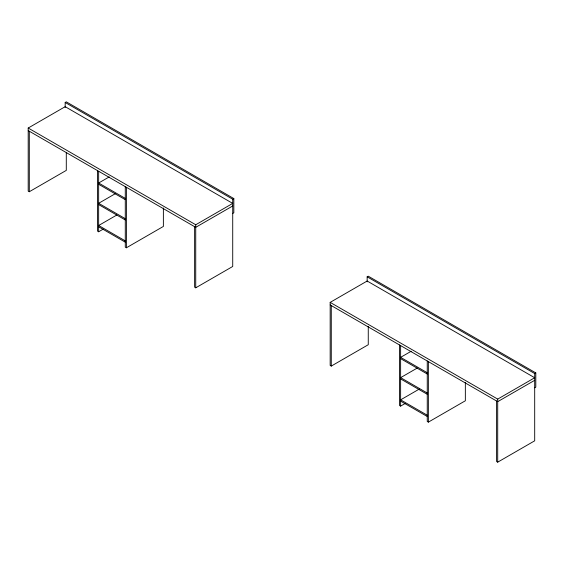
<?xml version="1.0" encoding="UTF-8"?>
<svg xmlns="http://www.w3.org/2000/svg" width="564" height="564" viewBox="0 0 564 564"><rect width="100%" height="100%" fill="white"/><g stroke="black" fill="none" stroke-linecap="round" stroke-linejoin="round"><path stroke-width="0.85" d="M65.184 107.505L65.184 102.479L66.291 101.837L233.827 198.563L233.827 212.797L232.721 213.439M28.2 128.035L65.184 106.681L232.721 203.407L195.736 224.761L28.2 128.035L28.2 191.09L29.307 191.732L66.291 170.384L66.291 152.844M109.219 176.913L98.651 183.011L125.278 198.387M115.26 193.713L98.651 203.301L125.278 218.67M116.769 215.046L98.651 225.508L125.278 240.877M97.544 170.631L97.544 231.127L98.651 231.769L103.184 229.153M125.278 186.642L125.278 247.145L126.392 247.786L163.377 226.432L163.377 208.017M65.184 102.479L232.721 199.205L233.827 198.563M232.721 205.966L195.736 227.32L28.2 130.594M194.629 226.679L194.629 287.182L195.736 287.816L232.721 266.469L232.721 199.205M367.157 281.845L367.157 276.818L368.264 276.184L535.8 372.91L535.8 387.144L534.693 387.785M330.173 302.374L367.157 281.02L534.693 377.746L497.709 399.101L330.173 302.374L330.173 365.437L331.279 366.078L368.264 344.724L368.264 326.309M411.191 351.252L400.623 357.357L427.251 372.726M417.233 368.052L400.623 377.64L427.251 393.016M419.496 388.956L400.623 399.848L427.251 415.224M399.516 344.971L399.516 405.467L400.623 406.108L405.156 403.493M427.251 360.988L427.251 421.484L428.365 422.126L465.349 400.771L465.349 382.357M367.157 276.818L534.693 373.544L535.8 372.91M534.693 380.312L497.709 401.66L330.173 304.934M496.595 401.018L496.595 461.521L497.709 462.163L534.693 440.808L534.693 373.544M98.651 184.294L125.278 199.67M400.623 358.633L427.251 374.01M98.651 204.577L125.278 219.953M400.623 378.923L427.251 394.292M98.651 226.784L125.278 242.16M400.623 401.131L427.251 416.5M497.709 399.101L497.709 462.163M428.365 361.623L428.365 422.126M400.623 345.612L400.623 406.108M331.279 305.575L331.279 366.078M195.736 224.761L195.736 287.816M126.392 187.283L126.392 247.786M98.651 171.273L98.651 231.769M29.307 131.236L29.307 191.732"/></g></svg>
